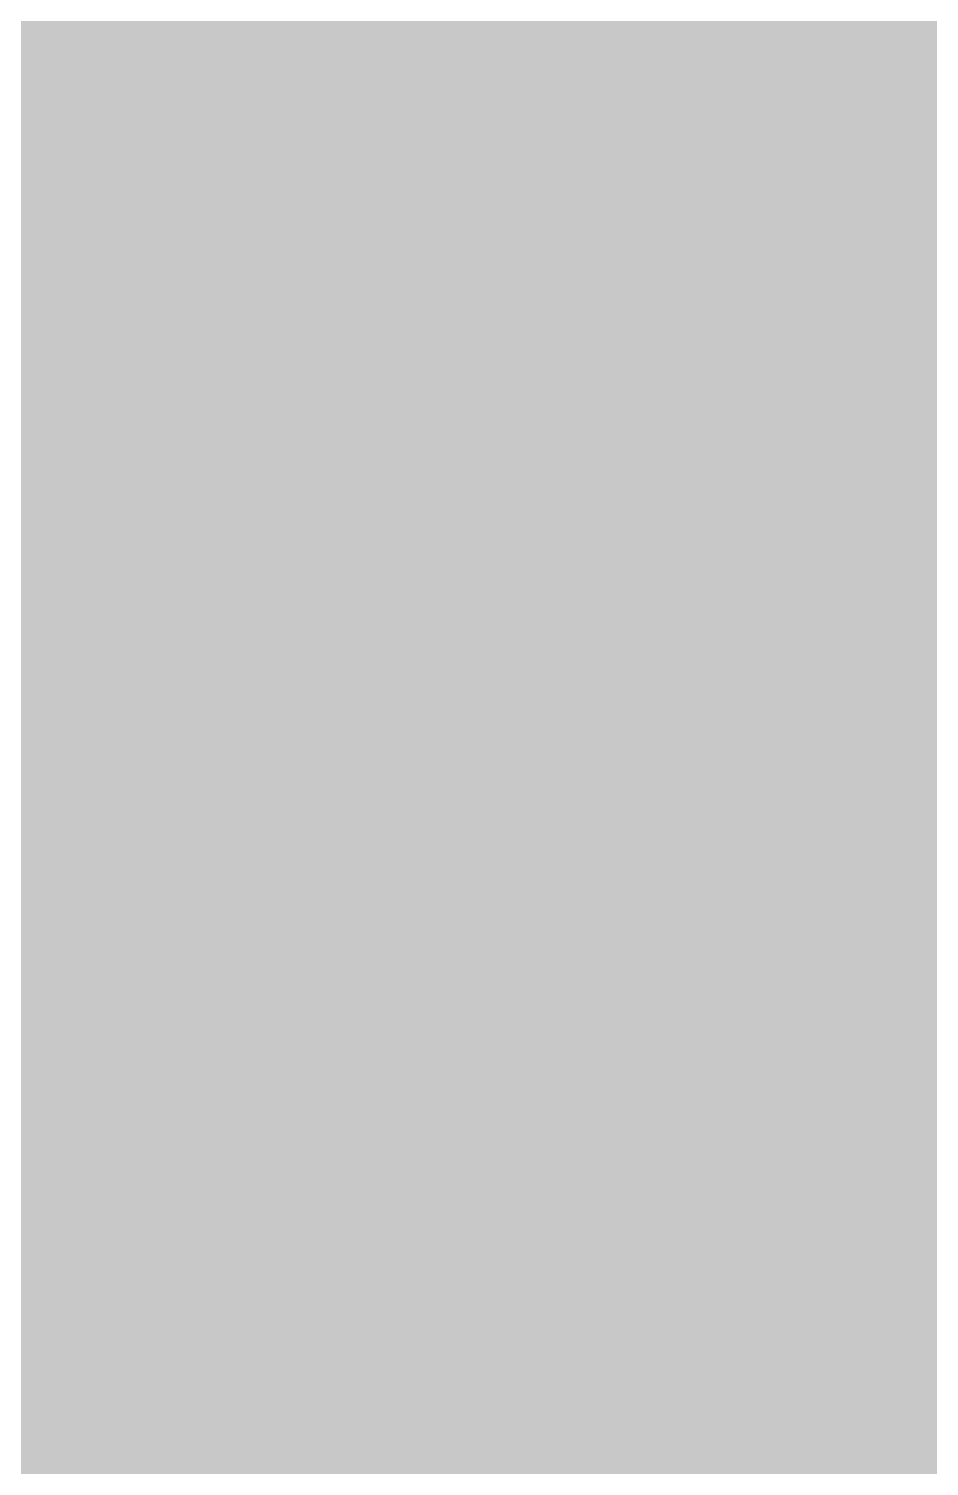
# Model space of a CAD drawing. Header units: millimetres. Extents: x 0 to 318, y 0 to 212.
# Drawn here: x 89.6 to 121.9, y 123.5 to 175 of the extents above; entities that cross this region are included whole.
import ezdxf

# ---------------------------------------------------------------- set-up
doc = ezdxf.new("R2010")
doc.units = ezdxf.units.MM

msp = doc.modelspace()

# ---------------------------------------------------------------- hatches: boundary and pattern name
for color, points in [(254, [(14.1633, 0.0536), (13.9878, 0.0533), (13.8125, 0.0559), (13.6373, 0.061), (13.462, 0.0686), (13.2893, 0.0787), (13.114, 0.0914), (12.9413, 0.1041), (12.7686, 0.1219), (12.5959, 0.1397), (12.4231, 0.16), (12.2504, 0.1829), (12.0777, 0.2057), (11.9075, 0.2337), (11.7373, 0.2616), (11.5672, 0.2921), (11.397, 0.3251), (11.2268, 0.3607), (11.0592, 0.3988), (10.8915, 0.4369), (10.7239, 0.4775), (10.5562, 0.5207), (10.3886, 0.5664), (10.2235, 0.6121), (10.0584, 0.6629), (9.8933, 0.7137), (9.7307, 0.7671), (9.5682, 0.8204), (9.4056, 0.8788), (9.2431, 0.9373), (9.083, 0.9982), (8.923, 1.0617), (8.763, 1.1252), (8.6055, 1.1938), (8.4455, 1.2624), (8.2906, 1.331), (8.1331, 1.4046), (7.9781, 1.4783), (7.8232, 1.5545), (7.6708, 1.6332), (7.5184, 1.7145), (7.366, 1.7958), (7.2161, 1.8796), (7.0663, 1.966), (6.919, 2.0523), (6.7716, 2.1438), (6.6243, 2.2352), (6.4795, 2.3266), (6.3348, 2.4232), (6.19, 2.5197), (6.0477, 2.6187), (5.908, 2.7178), (5.7683, 2.8194), (5.6286, 2.9235), (5.4915, 3.0302), (5.3543, 3.1369), (5.2197, 3.2461), (5.0851, 3.3579), (4.953, 3.4722), (4.8209, 3.5865), (4.6914, 3.7033), (4.5644, 3.8202), (4.4348, 3.9395), (4.3104, 4.0615), (4.1859, 4.1859), (4.0615, 4.3104), (3.9395, 4.4348), (3.8202, 4.5618), (3.7033, 4.6914), (3.5865, 4.8209), (3.4722, 4.953), (3.3579, 5.0851), (3.2487, 5.2197), (3.1369, 5.3543), (3.0302, 5.4915), (2.9235, 5.6286), (2.8194, 5.7683), (2.7178, 5.908), (2.6187, 6.0477), (2.5197, 6.19), (2.4232, 6.3348), (2.3266, 6.477), (2.2352, 6.6243), (2.1438, 6.7691), (2.0523, 6.9164), (1.966, 7.0663), (1.8796, 7.2161), (1.7958, 7.366), (1.7145, 7.5184), (1.6332, 7.6708), (1.5545, 7.8232), (1.4783, 7.9781), (1.4046, 8.1331), (1.331, 8.2906), (1.2598, 8.4455), (1.1913, 8.603), (1.1252, 8.763), (1.0592, 8.923), (0.9982, 9.083), (0.9373, 9.2431), (0.8763, 9.4056), (0.8204, 9.5682), (0.7645, 9.7307), (0.7112, 9.8933), (0.6604, 10.0584), (0.6121, 10.2235), (0.5639, 10.3911), (0.5207, 10.5562), (0.4775, 10.7239), (0.4343, 10.8915), (0.3962, 11.0592), (0.3607, 11.2268), (0.3251, 11.397), (0.2921, 11.5672), (0.2616, 11.7373), (0.2311, 11.9075), (0.2057, 12.0802), (0.1803, 12.2504), (0.1575, 12.4231), (0.1372, 12.5959), (0.1194, 12.7686), (0.1041, 12.9413), (0.0889, 13.1166), (0.0787, 13.2893), (0.0686, 13.4645), (0.061, 13.6373), (0.0559, 13.8125), (0.0508, 13.9878), (0.0508, 14.163), (0.0522, 197.6092), (0.0508, 197.7822), (0.0559, 197.9574), (0.061, 198.1327), (0.0686, 198.308), (0.0787, 198.4807), (0.0889, 198.6559), (0.1041, 198.8287), (0.1194, 199.0014), (0.1372, 199.1741), (0.1575, 199.3468), (0.1803, 199.5195), (0.2057, 199.6923), (0.2311, 199.8624), (0.2616, 200.0326), (0.2921, 200.2028), (0.3251, 200.373), (0.3607, 200.5432), (0.3962, 200.7108), (0.4343, 200.8784), (0.4775, 201.0461), (0.5207, 201.2137), (0.5639, 201.3814), (0.6121, 201.5465), (0.6604, 201.7116), (0.7112, 201.8767), (0.7645, 202.0392), (0.8204, 202.2018), (0.8763, 202.3643), (0.9373, 202.5269), (0.9982, 202.6869), (1.0592, 202.8469), (1.1252, 203.007), (1.1913, 203.1644), (1.2598, 203.3245), (1.331, 203.4794), (1.4046, 203.6369), (1.4783, 203.7918), (1.5545, 203.9468), (1.6332, 204.0992), (1.7145, 204.2516), (1.7958, 204.404), (1.8796, 204.5538), (1.966, 204.7037), (2.0523, 204.851), (2.1438, 204.9983), (2.2352, 205.1456), (2.3266, 205.2904), (2.4232, 205.4352), (2.5197, 205.58), (2.6187, 205.7222), (2.7178, 205.8619), (2.8194, 206.0016), (2.9235, 206.1413), (3.0302, 206.2785), (3.1369, 206.4156), (3.2487, 206.5503), (3.3579, 206.6849), (3.4722, 206.817), (3.5865, 206.949), (3.7033, 207.0786), (3.8202, 207.2056), (3.9395, 207.3351), (4.0615, 207.4596), (4.1859, 207.584), (4.3104, 207.7085), (4.4348, 207.8304), (4.5644, 207.9498), (4.6914, 208.0666), (4.8209, 208.1835), (4.953, 208.2978), (5.0851, 208.4121), (5.2197, 208.5213), (5.3543, 208.6331), (5.4915, 208.7397), (5.6286, 208.8464), (5.7683, 208.9506), (5.908, 209.0522), (6.0477, 209.1512), (6.19, 209.2503), (6.3348, 209.3468), (6.4795, 209.4433), (6.6243, 209.5348), (6.7716, 209.6262), (6.919, 209.7176), (7.0663, 209.804), (7.2161, 209.8904), (7.366, 209.9742), (7.5184, 210.0555), (7.6708, 210.1367), (7.8232, 210.2155), (7.9781, 210.2917), (8.1331, 210.3653), (8.2906, 210.439), (8.4455, 210.5101), (8.6055, 210.5787), (8.763, 210.6447), (8.923, 210.7108), (9.083, 210.7717), (9.2431, 210.8327), (9.4056, 210.8937), (9.5682, 210.9495), (9.7307, 211.0054), (9.8933, 211.0588), (10.0584, 211.1096), (10.2235, 211.1578), (10.3886, 211.2061), (10.5562, 211.2493), (10.7239, 211.2924), (10.8915, 211.3356), (11.0592, 211.3737), (11.2268, 211.4093), (11.397, 211.4448), (11.5672, 211.4779), (11.7373, 211.5083), (11.9075, 211.5388), (12.0777, 211.5642), (12.2504, 211.5896), (12.4231, 211.6125), (12.5959, 211.6328), (12.7686, 211.6506), (12.9413, 211.6658), (13.114, 211.6811), (13.2893, 211.6912), (13.462, 211.7014), (13.6373, 211.709), (13.8125, 211.7141), (13.9878, 211.7192), (14.163, 211.7192), (303.4411, 211.7203), (303.6164, 211.7192), (303.7891, 211.7141), (303.9643, 211.709), (304.1396, 211.7014), (304.3149, 211.6912), (304.4876, 211.6811), (304.6603, 211.6658), (304.8356, 211.6506), (305.0083, 211.6328), (305.181, 211.6125), (305.3512, 211.5896), (305.5239, 211.5642), (305.6941, 211.5388), (305.8668, 211.5083), (306.037, 211.4779), (306.2072, 211.4448), (306.3748, 211.4093), (306.545, 211.3737), (306.7126, 211.3356), (306.8803, 211.2924), (307.0479, 211.2493), (307.213, 211.2061), (307.3781, 211.1578), (307.5432, 211.1096), (307.7083, 211.0588), (307.8734, 211.0054), (308.036, 210.9495), (308.1985, 210.8937), (308.3611, 210.8327), (308.5211, 210.7717), (308.6811, 210.7108), (308.8411, 210.6447), (308.9986, 210.5787), (309.1561, 210.5101), (309.3136, 210.439), (309.4711, 210.3653), (309.626, 210.2917), (309.7784, 210.2155), (309.9333, 210.1367), (310.0857, 210.0555), (310.2381, 209.9742), (310.388, 209.8904), (310.5379, 209.804), (310.6852, 209.7176), (310.8325, 209.6262), (310.9798, 209.5348), (311.1246, 209.4433), (311.2694, 209.3468), (311.4116, 209.2503), (311.5539, 209.1512), (311.6961, 209.0522), (311.8358, 208.9506), (311.9755, 208.8464), (312.1127, 208.7397), (312.2473, 208.6331), (312.3844, 208.5213), (312.5165, 208.4121), (312.6511, 208.2978), (312.7807, 208.1835), (312.9128, 208.0666), (313.0398, 207.9498), (313.1668, 207.8304), (313.2938, 207.7085), (313.4182, 207.584), (313.5427, 207.4596), (313.6621, 207.3351), (313.784, 207.2056), (313.9008, 207.0786), (314.0177, 206.949), (314.132, 206.817), (314.2463, 206.6849), (314.3555, 206.5503), (314.4647, 206.4156), (314.5739, 206.2785), (314.6781, 206.1413), (314.7822, 206.0016), (314.8863, 205.8619), (314.9854, 205.7222), (315.0845, 205.58), (315.181, 205.4352), (315.275, 205.2904), (315.3689, 205.1456), (315.4604, 204.9983), (315.5493, 204.851), (315.6382, 204.7037), (315.7245, 204.5538), (315.8084, 204.404), (315.8896, 204.2516), (315.9684, 204.0992), (316.0471, 203.9468), (316.1233, 203.7918), (316.1995, 203.6369), (316.2706, 203.4794), (316.3418, 203.3245), (316.4103, 203.1644), (316.4764, 203.007), (316.5424, 202.8469), (316.6059, 202.6869), (316.6669, 202.5269), (316.7253, 202.3643), (316.7812, 202.2018), (316.8371, 202.0392), (316.8904, 201.8767), (316.9412, 201.7116), (316.9895, 201.5465), (317.0377, 201.3814), (317.0834, 201.2137), (317.1266, 201.0461), (317.1673, 200.8784), (317.2054, 200.7108), (317.2435, 200.5432), (317.2765, 200.373), (317.3095, 200.2028), (317.34, 200.0326), (317.3705, 199.8624), (317.3959, 199.6923), (317.4213, 199.5195), (317.4441, 199.3468), (317.4644, 199.1741), (317.4822, 199.0014), (317.4975, 198.8287), (317.5127, 198.6559), (317.5229, 198.4807), (317.533, 198.308), (317.5406, 198.1327), (317.5457, 197.9574), (317.5508, 197.7822), (317.5508, 197.6069), (317.5522, 14.1647), (317.5508, 13.9878), (317.5457, 13.8125), (317.5406, 13.6373), (317.533, 13.4645), (317.5229, 13.2893), (317.5127, 13.1166), (317.4975, 12.9413), (317.4822, 12.7686), (317.4644, 12.5959), (317.4441, 12.4231), (317.4213, 12.2504), (317.3959, 12.0802), (317.3705, 11.9075), (317.34, 11.7373), (317.3095, 11.5672), (317.2765, 11.397), (317.2435, 11.2268), (317.2054, 11.0592), (317.1673, 10.8915), (317.1266, 10.7239), (317.0834, 10.5562), (317.0377, 10.3911), (316.9895, 10.2235), (316.9412, 10.0584), (316.8904, 9.8933), (316.8371, 9.7307), (316.7812, 9.5682), (316.7253, 9.4056), (316.6669, 9.2431), (316.6059, 9.083), (316.5424, 8.923), (316.4764, 8.763), (316.4103, 8.603), (316.3418, 8.4455), (316.2706, 8.2906), (316.1995, 8.1331), (316.1233, 7.9781), (316.0471, 7.8232), (315.9684, 7.6708), (315.8896, 7.5184), (315.8084, 7.366), (315.7245, 7.2161), (315.6382, 7.0663), (315.5493, 6.9164), (315.4604, 6.7691), (315.3689, 6.6243), (315.275, 6.477), (315.181, 6.3348), (315.0845, 6.19), (314.9854, 6.0477), (314.8863, 5.908), (314.7822, 5.7683), (314.6781, 5.6286), (314.5739, 5.4915), (314.4647, 5.3543), (314.3555, 5.2197), (314.2463, 5.0851), (314.132, 4.953), (314.0177, 4.8209), (313.9008, 4.6914), (313.784, 4.5618), (313.6621, 4.4348), (313.5427, 4.3104), (313.4182, 4.1859), (313.2938, 4.0615), (313.1668, 3.9395), (313.0398, 3.8202), (312.9128, 3.7033), (312.7807, 3.5865), (312.6511, 3.4722), (312.5165, 3.3579), (312.3844, 3.2461), (312.2473, 3.1369), (312.1127, 3.0302), (311.9755, 2.9235), (311.8358, 2.8194), (311.6961, 2.7178), (311.5539, 2.6187), (311.4116, 2.5197), (311.2694, 2.4232), (311.1246, 2.3266), (310.9798, 2.2352), (310.8325, 2.1438), (310.6852, 2.0523), (310.5379, 1.966), (310.388, 1.8796), (310.2381, 1.7958), (310.0857, 1.7145), (309.9333, 1.6332), (309.7784, 1.5545), (309.626, 1.4783), (309.4711, 1.4046), (309.3136, 1.331), (309.1561, 1.2624), (308.9986, 1.1938), (308.8411, 1.1252), (308.6811, 1.0617), (308.5211, 0.9982), (308.3611, 0.9373), (308.1985, 0.8788), (308.036, 0.8204), (307.8734, 0.7671), (307.7083, 0.7137), (307.5432, 0.6629), (307.3781, 0.6121), (307.213, 0.5664), (307.0479, 0.5207), (306.8803, 0.4775), (306.7126, 0.4369), (306.545, 0.3988), (306.3748, 0.3607), (306.2072, 0.3251), (306.037, 0.2921), (305.8668, 0.2616), (305.6941, 0.2337), (305.5239, 0.2057), (305.3512, 0.1829), (305.181, 0.16), (305.0083, 0.1397), (304.8356, 0.1219), (304.6603, 0.1041), (304.4876, 0.0914), (304.3149, 0.0787), (304.1396, 0.0686), (303.9643, 0.061), (303.7891, 0.0559), (303.6164, 0.0533), (303.4411, 0.0533)]), (144, [(14.1633, 5.3453), (13.9344, 5.3467), (13.7084, 5.3543), (13.4849, 5.3696), (13.2613, 5.3899), (13.0378, 5.4153), (12.8194, 5.4458), (12.6009, 5.4813), (12.385, 5.522), (12.1717, 5.5702), (11.9583, 5.621), (11.7475, 5.6794), (11.5392, 5.7404), (11.3335, 5.8064), (11.1303, 5.8801), (10.9296, 5.9563), (10.729, 6.0376), (10.5334, 6.1239), (10.3378, 6.2128), (10.1473, 6.3094), (9.9593, 6.4084), (9.7714, 6.5126), (9.5885, 6.6218), (9.4082, 6.7335), (9.2304, 6.8504), (9.0576, 6.9698), (8.8849, 7.0968), (8.7173, 7.2238), (8.5522, 7.3584), (8.3896, 7.4955), (8.2321, 7.6352), (8.0772, 7.78), (7.9273, 7.9273), (7.7775, 8.0772), (7.6352, 8.2321), (7.493, 8.3922), (7.3558, 8.5522), (7.2238, 8.7173), (7.0942, 8.8875), (6.9698, 9.0576), (6.8504, 9.2329), (6.7335, 9.4107), (6.6192, 9.591), (6.5126, 9.7739), (6.4084, 9.9593), (6.3068, 10.1473), (6.2128, 10.3403), (6.1214, 10.5334), (6.035, 10.7315), (5.9538, 10.9296), (5.8776, 11.1303), (5.8064, 11.3335), (5.7404, 11.5418), (5.6769, 11.75), (5.621, 11.9583), (5.5677, 12.1717), (5.522, 12.385), (5.4813, 12.6009), (5.4432, 12.8194), (5.4127, 13.0404), (5.3873, 13.2613), (5.3696, 13.4849), (5.3543, 13.7084), (5.3467, 13.937), (5.3416, 14.163), (5.3439, 197.6092), (5.3467, 197.8355), (5.3543, 198.0616), (5.3696, 198.2851), (5.3873, 198.5086), (5.4127, 198.7321), (5.4432, 198.9506), (5.4813, 199.169), (5.522, 199.3849), (5.5677, 199.5983), (5.621, 199.8116), (5.6769, 200.0225), (5.7404, 200.2307), (5.8064, 200.4365), (5.8776, 200.6397), (5.9538, 200.8403), (6.035, 201.041), (6.1214, 201.2366), (6.2128, 201.4322), (6.3068, 201.6227), (6.4084, 201.8106), (6.5126, 201.9986), (6.6192, 202.1815), (6.7335, 202.3618), (6.8504, 202.5396), (6.9698, 202.7123), (7.0942, 202.885), (7.2238, 203.0527), (7.3558, 203.2178), (7.493, 203.3803), (7.6352, 203.5378), (7.7775, 203.6928), (7.9273, 203.8426), (8.0772, 203.9925), (8.2321, 204.1347), (8.3896, 204.277), (8.5522, 204.4141), (8.7173, 204.5462), (8.8849, 204.6757), (9.0576, 204.8002), (9.2304, 204.9196), (9.4082, 205.0364), (9.5885, 205.1507), (9.7714, 205.2574), (9.9593, 205.3615), (10.1473, 205.4631), (10.3378, 205.5571), (10.5334, 205.6486), (10.729, 205.7349), (10.9296, 205.8162), (11.1303, 205.8924), (11.3335, 205.9635), (11.5392, 206.0296), (11.7475, 206.0931), (11.9583, 206.1489), (12.1717, 206.2023), (12.385, 206.248), (12.6009, 206.2886), (12.8194, 206.3267), (13.0378, 206.3572), (13.2613, 206.3826), (13.4849, 206.4004), (13.7084, 206.4156), (13.9344, 206.4233), (14.163, 206.4283), (303.4411, 206.4286), (303.6672, 206.4233), (303.8932, 206.4156), (304.1193, 206.4004), (304.3428, 206.3826), (304.5638, 206.3572), (304.7822, 206.3267), (305.0007, 206.2886), (305.2166, 206.248), (305.4325, 206.2023), (305.6433, 206.1489), (305.8541, 206.0931), (306.0624, 206.0296), (306.2681, 205.9635), (306.4713, 205.8924), (306.6745, 205.8162), (306.8726, 205.7349), (307.0708, 205.6486), (307.2638, 205.5571), (307.4543, 205.4631), (307.6448, 205.3615), (307.8302, 205.2574), (308.0131, 205.1507), (308.1934, 205.0364), (308.3712, 204.9196), (308.5465, 204.8002), (308.7167, 204.6757), (308.8843, 204.5462), (309.0494, 204.4141), (309.212, 204.277), (309.3695, 204.1347), (309.5244, 203.9925), (309.6768, 203.8426), (309.8241, 203.6928), (309.9689, 203.5378), (310.1086, 203.3803), (310.2458, 203.2178), (310.3778, 203.0527), (310.5074, 202.885), (310.6318, 202.7123), (310.7538, 202.5396), (310.8706, 202.3618), (310.9824, 202.1815), (311.0916, 201.9986), (311.1957, 201.8106), (311.2948, 201.6227), (311.3888, 201.4322), (311.4802, 201.2366), (311.5666, 201.041), (311.6478, 200.8403), (311.724, 200.6397), (311.7952, 200.4365), (311.8637, 200.2307), (311.9247, 200.0225), (311.9806, 199.8116), (312.0339, 199.5983), (312.0796, 199.3849), (312.1203, 199.169), (312.1584, 198.9506), (312.1889, 198.7321), (312.2143, 198.5086), (312.2346, 198.2851), (312.2473, 198.0616), (312.2574, 197.8355), (312.26, 197.6069), (312.2605, 14.1647), (312.2574, 13.937), (312.2473, 13.7084), (312.2346, 13.4849), (312.2143, 13.2613), (312.1889, 13.0404), (312.1584, 12.8194), (312.1203, 12.6009), (312.0796, 12.385), (312.0339, 12.1717), (311.9806, 11.9583), (311.9247, 11.75), (311.8637, 11.5418), (311.7952, 11.3335), (311.724, 11.1303), (311.6478, 10.9296), (311.5666, 10.7315), (311.4802, 10.5334), (311.3888, 10.3403), (311.2948, 10.1473), (311.1957, 9.9593), (311.0916, 9.7739), (310.9824, 9.591), (310.8706, 9.4107), (310.7538, 9.2329), (310.6318, 9.0576), (310.5074, 8.8875), (310.3778, 8.7173), (310.2458, 8.5522), (310.1086, 8.3922), (309.9689, 8.2321), (309.8241, 8.0772), (309.6768, 7.9273), (309.5244, 7.78), (309.3695, 7.6352), (309.212, 7.4955), (309.0494, 7.3584), (308.8843, 7.2238), (308.7167, 7.0968), (308.5465, 6.9698), (308.3712, 6.8504), (308.1934, 6.7335), (308.0131, 6.6218), (307.8302, 6.5126), (307.6448, 6.4084), (307.4543, 6.3094), (307.2638, 6.2128), (307.0708, 6.1239), (306.8726, 6.0376), (306.6745, 5.9563), (306.4713, 5.8801), (306.2681, 5.8064), (306.0624, 5.7404), (305.8541, 5.6794), (305.6433, 5.621), (305.4325, 5.5702), (305.2166, 5.522), (305.0007, 5.4813), (304.7822, 5.4458), (304.5638, 5.4153), (304.3428, 5.3899), (304.1193, 5.3696), (303.8932, 5.3543), (303.6672, 5.3467), (303.4411, 5.3442)])]:
    msp.add_hatch(color=color).paths.add_polyline_path(points)
h = msp.add_hatch(color=254)
edge = h.paths.add_edge_path()
edge.add_line((106.5749, 168.7791), (106.7892, 168.7779))
edge.add_line((106.7892, 168.7779), (107.0026, 168.7754))
edge.add_line((107.0026, 168.7754), (107.2109, 168.7703))
edge.add_line((107.2109, 168.7703), (107.4166, 168.7652))
edge.add_line((107.4166, 168.7652), (107.6173, 168.7601))
edge.add_line((107.6173, 168.7601), (107.8179, 168.75))
edge.add_line((107.8179, 168.75), (108.0135, 168.7398))
edge.add_line((108.0135, 168.7398), (108.204, 168.7271))
edge.add_line((108.204, 168.7271), (108.3945, 168.7144))
edge.add_line((108.3945, 168.7144), (108.5799, 168.6992))
edge.add_line((108.5799, 168.6992), (108.7603, 168.6789))
edge.add_line((108.7603, 168.6789), (108.9406, 168.6611))
edge.add_line((108.9406, 168.6611), (109.1159, 168.6382))
edge.add_line((109.1159, 168.6382), (109.286, 168.6128))
edge.add_line((109.286, 168.6128), (109.4562, 168.5874))
edge.add_line((109.4562, 168.5874), (109.6213, 168.5569))
edge.add_line((109.6213, 168.5569), (109.7813, 168.5265))
edge.add_line((109.7813, 168.5265), (109.9414, 168.4934))
edge.add_line((109.9414, 168.4934), (110.0963, 168.4553))
edge.add_line((110.0963, 168.4553), (110.2462, 168.4172))
edge.add_line((110.2462, 168.4172), (110.396, 168.3766))
edge.add_line((110.396, 168.3766), (110.5408, 168.3309))
edge.add_line((110.5408, 168.3309), (110.683, 168.2852))
edge.add_line((110.683, 168.2852), (110.8202, 168.2344))
edge.add_line((110.8202, 168.2344), (110.9548, 168.1836))
edge.add_line((110.9548, 168.1836), (111.0869, 168.1277))
edge.add_line((111.0869, 168.1277), (111.2139, 168.0693))
edge.add_line((111.2139, 168.0693), (111.3384, 168.0083))
edge.add_line((111.3384, 168.0083), (111.4603, 167.9423))
edge.add_line((111.4603, 167.9423), (111.5771, 167.8762))
edge.add_line((111.5771, 167.8762), (111.6914, 167.8051))
edge.add_line((111.6914, 167.8051), (111.8032, 167.7314))
edge.add_line((111.8032, 167.7314), (111.9124, 167.6527))
edge.add_line((111.9124, 167.6527), (112.0165, 167.5714))
edge.add_line((112.0165, 167.5714), (112.1156, 167.4876))
edge.add_line((112.1156, 167.4876), (112.2147, 167.3987))
edge.add_line((112.2147, 167.3987), (112.3086, 167.3073))
edge.add_line((112.3086, 167.3073), (112.3975, 167.2133))
edge.add_line((112.3975, 167.2133), (112.4864, 167.1142))
edge.add_line((112.4864, 167.1142), (112.5703, 167.0101))
edge.add_line((112.5703, 167.0101), (112.649, 166.9034))
edge.add_line((112.649, 166.9034), (112.7277, 166.7942))
edge.add_line((112.7277, 166.7942), (112.8014, 166.6799))
edge.add_line((112.8014, 166.6799), (112.87, 166.5605))
edge.add_line((112.87, 166.5605), (112.9386, 166.4386))
edge.add_line((112.9386, 166.4386), (113.0021, 166.3116))
edge.add_line((113.0021, 166.3116), (113.0605, 166.1795))
edge.add_line((113.0605, 166.1795), (113.1189, 166.0449))
edge.add_line((113.1189, 166.0449), (113.1722, 165.9052))
edge.add_line((113.1722, 165.9052), (113.2205, 165.7629))
edge.add_line((113.2205, 165.7629), (113.2662, 165.6131))
edge.add_line((113.2662, 165.6131), (113.3094, 165.4607))
edge.add_line((113.3094, 165.4607), (113.35, 165.3032))
edge.add_line((113.35, 165.3032), (113.3856, 165.1406))
edge.add_line((113.3856, 165.1406), (113.4186, 164.9755))
edge.add_line((113.4186, 164.9755), (113.4466, 164.8028))
edge.add_line((113.4466, 164.8028), (113.472, 164.6276))
edge.add_line((113.472, 164.6276), (113.4948, 164.4472))
edge.add_line((113.4948, 164.4472), (113.5151, 164.2593))
edge.add_line((113.5151, 164.2593), (113.5304, 164.0688))
edge.add_line((113.5304, 164.0688), (113.5405, 163.8732))
edge.add_line((113.5405, 163.8732), (113.5507, 163.6725))
edge.add_line((113.5507, 163.6725), (113.5558, 163.4642))
edge.add_line((113.5558, 163.4642), (113.5583, 163.2534))
edge.add_line((113.5583, 163.2534), (113.5585, 160.715))
edge.add_line((113.5585, 160.715), (108.7328, 160.715))
edge.add_line((108.7328, 160.715), (108.2827, 160.7109))
edge.add_line((108.2827, 160.7109), (107.8408, 160.7033))
edge.add_line((107.8408, 160.7033), (107.4064, 160.6906))
edge.add_line((107.4064, 160.6906), (106.9797, 160.6728))
edge.add_line((106.9797, 160.6728), (106.5606, 160.6499))
edge.add_line((106.5606, 160.6499), (106.1491, 160.622))
edge.add_line((106.1491, 160.622), (105.7453, 160.589))
edge.add_line((105.7453, 160.589), (105.3465, 160.5509))
edge.add_line((105.3465, 160.5509), (104.9553, 160.5077))
edge.add_line((104.9553, 160.5077), (104.5743, 160.4569))
edge.add_line((104.5743, 160.4569), (104.1984, 160.4035))
edge.add_line((104.1984, 160.4035), (103.8301, 160.3451))
edge.add_line((103.8301, 160.3451), (103.4669, 160.2816))
edge.add_line((103.4669, 160.2816), (103.1138, 160.213))
edge.add_line((103.1138, 160.213), (102.7659, 160.1394))
edge.add_line((102.7659, 160.1394), (102.428, 160.0581))
edge.add_line((102.428, 160.0581), (102.0953, 159.9743))
edge.add_line((102.0953, 159.9743), (101.7702, 159.8854))
edge.add_line((101.7702, 159.8854), (101.4527, 159.7914))
edge.add_line((101.4527, 159.7914), (101.1403, 159.6898))
edge.add_line((101.1403, 159.6898), (100.838, 159.5857))
edge.add_line((100.838, 159.5857), (100.5408, 159.4764))
edge.add_line((100.5408, 159.4764), (100.2513, 159.3596))
edge.add_line((100.2513, 159.3596), (99.9693, 159.2402))
edge.add_line((99.9693, 159.2402), (99.695, 159.1158))
edge.add_line((99.695, 159.1158), (99.4258, 158.9837))
edge.add_line((99.4258, 158.9837), (99.1667, 158.8491))
edge.add_line((99.1667, 158.8491), (98.9127, 158.7094))
edge.add_line((98.9127, 158.7094), (98.6663, 158.562))
edge.add_line((98.6663, 158.562), (98.425, 158.4122))
edge.add_line((98.425, 158.4122), (98.1939, 158.2547))
edge.add_line((98.1939, 158.2547), (97.9678, 158.0947))
edge.add_line((97.9678, 158.0947), (97.7494, 157.927))
edge.add_line((97.7494, 157.927), (97.5385, 157.7569))
edge.add_line((97.5385, 157.7569), (97.3353, 157.5791))
edge.add_line((97.3353, 157.5791), (97.1372, 157.3987))
edge.add_line((97.1372, 157.3987), (96.9467, 157.2108))
edge.add_line((96.9467, 157.2108), (96.7638, 157.0203))
edge.add_line((96.7638, 157.0203), (96.5886, 156.8221))
edge.add_line((96.5886, 156.8221), (96.4209, 156.6215))
edge.add_line((96.4209, 156.6215), (96.2584, 156.4132))
edge.add_line((96.2584, 156.4132), (96.1034, 156.2024))
edge.add_line((96.1034, 156.2024), (95.9536, 155.9839))
edge.add_line((95.9536, 155.9839), (95.8139, 155.7604))
edge.add_line((95.8139, 155.7604), (95.6793, 155.5344))
edge.add_line((95.6793, 155.5344), (95.5523, 155.3007))
edge.add_line((95.5523, 155.3007), (95.4329, 155.0645))
edge.add_line((95.4329, 155.0645), (95.3186, 154.8206))
edge.add_line((95.3186, 154.8206), (95.2119, 154.5717))
edge.add_line((95.2119, 154.5717), (95.1128, 154.3177))
edge.add_line((95.1128, 154.3177), (95.0214, 154.0612))
edge.add_line((95.0214, 154.0612), (94.935, 153.797))
edge.add_line((94.935, 153.797), (94.8563, 153.5278))
edge.add_line((94.8563, 153.5278), (94.7852, 153.256))
edge.add_line((94.7852, 153.256), (94.7191, 152.9766))
edge.add_line((94.7191, 152.9766), (94.6633, 152.6921))
edge.add_line((94.6633, 152.6921), (94.6099, 152.4025))
edge.add_line((94.6099, 152.4025), (94.5667, 152.1079))
edge.add_line((94.5667, 152.1079), (94.5286, 151.8082))
edge.add_line((94.5286, 151.8082), (94.4982, 151.5059))
edge.add_line((94.4982, 151.5059), (94.4753, 151.196))
edge.add_line((94.4753, 151.196), (94.4575, 150.8811))
edge.add_line((94.4575, 150.8811), (94.4474, 150.561))
edge.add_line((94.4474, 150.561), (94.4448, 150.2359))
edge.add_line((94.4448, 150.2359), (94.4474, 149.8879))
edge.add_line((94.4474, 149.8879), (94.4575, 149.5476))
edge.add_line((94.4575, 149.5476), (94.4728, 149.2123))
edge.add_line((94.4728, 149.2123), (94.4956, 148.8846))
edge.add_line((94.4956, 148.8846), (94.5261, 148.5621))
edge.add_line((94.5261, 148.5621), (94.5617, 148.2471))
edge.add_line((94.5617, 148.2471), (94.6023, 147.9398))
edge.add_line((94.6023, 147.9398), (94.6506, 147.6375))
edge.add_line((94.6506, 147.6375), (94.7039, 147.3403))
edge.add_line((94.7039, 147.3403), (94.7649, 147.0533))
edge.add_line((94.7649, 147.0533), (94.8309, 146.7688))
edge.add_line((94.8309, 146.7688), (94.902, 146.492))
edge.add_line((94.902, 146.492), (94.9808, 146.2227))
edge.add_line((94.9808, 146.2227), (95.0646, 145.9586))
edge.add_line((95.0646, 145.9586), (95.1535, 145.6995))
edge.add_line((95.1535, 145.6995), (95.25, 145.448))
edge.add_line((95.25, 145.448), (95.3491, 145.2016))
edge.add_line((95.3491, 145.2016), (95.4557, 144.9629))
edge.add_line((95.4557, 144.9629), (95.5675, 144.7292))
edge.add_line((95.5675, 144.7292), (95.6843, 144.5006))
edge.add_line((95.6843, 144.5006), (95.8088, 144.2796))
edge.add_line((95.8088, 144.2796), (95.9358, 144.0637))
edge.add_line((95.9358, 144.0637), (96.0704, 143.8529))
edge.add_line((96.0704, 143.8529), (96.2101, 143.6472))
edge.add_line((96.2101, 143.6472), (96.3524, 143.449))
edge.add_line((96.3524, 143.449), (96.5022, 143.256))
edge.add_line((96.5022, 143.256), (96.6572, 143.0706))
edge.add_line((96.6572, 143.0706), (96.8146, 142.8877))
edge.add_line((96.8146, 142.8877), (96.9797, 142.7124))
edge.add_line((96.9797, 142.7124), (97.1474, 142.5423))
edge.add_line((97.1474, 142.5423), (97.3226, 142.3772))
edge.add_line((97.3226, 142.3772), (97.5004, 142.2197))
edge.add_line((97.5004, 142.2197), (97.6833, 142.0647))
edge.add_line((97.6833, 142.0647), (97.8713, 141.9174))
edge.add_line((97.8713, 141.9174), (98.0643, 141.7752))
edge.add_line((98.0643, 141.7752), (98.2599, 141.638))
edge.add_line((98.2599, 141.638), (98.4606, 141.5059))
edge.add_line((98.4606, 141.5059), (98.6688, 141.3789))
edge.add_line((98.6688, 141.3789), (98.8771, 141.257))
edge.add_line((98.8771, 141.257), (99.093, 141.1427))
edge.add_line((99.093, 141.1427), (99.3115, 141.031))
edge.add_line((99.3115, 141.031), (99.5324, 140.9243))
edge.add_line((99.5324, 140.9243), (99.761, 140.8252))
edge.add_line((99.761, 140.8252), (99.9922, 140.7287))
edge.add_line((99.9922, 140.7287), (100.2259, 140.6373))
edge.add_line((100.2259, 140.6373), (100.4646, 140.5534))
edge.add_line((100.4646, 140.5534), (100.7085, 140.4722))
edge.add_line((100.7085, 140.4722), (100.9548, 140.396))
edge.add_line((100.9548, 140.396), (101.2038, 140.3248))
edge.add_line((101.2038, 140.3248), (101.4578, 140.2588))
edge.add_line((101.4578, 140.2588), (101.7168, 140.1978))
edge.add_line((101.7168, 140.1978), (101.9759, 140.142))
edge.add_line((101.9759, 140.142), (102.2426, 140.0886))
edge.add_line((102.2426, 140.0886), (102.5093, 140.0429))
edge.add_line((102.5093, 140.0429), (102.7811, 139.9997))
edge.add_line((102.7811, 139.9997), (103.0554, 139.9616))
edge.add_line((103.0554, 139.9616), (103.3348, 139.9286))
edge.add_line((103.3348, 139.9286), (103.6142, 139.9007))
edge.add_line((103.6142, 139.9007), (103.8987, 139.8778))
edge.add_line((103.8987, 139.8778), (104.1857, 139.8575))
edge.add_line((104.1857, 139.8575), (104.4778, 139.8422))
edge.add_line((104.4778, 139.8422), (104.7699, 139.8321))
edge.add_line((104.7699, 139.8321), (105.0671, 139.8245))
edge.add_line((105.0671, 139.8245), (105.3668, 139.8219))
edge.add_line((105.3668, 139.8219), (105.5878, 139.8245))
edge.add_line((105.5878, 139.8245), (105.8062, 139.8295))
edge.add_line((105.8062, 139.8295), (106.0221, 139.8372))
edge.add_line((106.0221, 139.8372), (106.2355, 139.8473))
edge.add_line((106.2355, 139.8473), (106.4438, 139.86))
edge.add_line((106.4438, 139.86), (106.6495, 139.8778))
edge.add_line((106.6495, 139.8778), (106.8527, 139.8981))
edge.add_line((106.8527, 139.8981), (107.0534, 139.921))
edge.add_line((107.0534, 139.921), (107.2515, 139.9464))
edge.add_line((107.2515, 139.9464), (107.4445, 139.9743))
edge.add_line((107.4445, 139.9743), (107.6376, 140.0048))
edge.add_line((107.6376, 140.0048), (107.8255, 140.0378))
edge.add_line((107.8255, 140.0378), (108.011, 140.0759))
edge.add_line((108.011, 140.0759), (108.1938, 140.114))
edge.add_line((108.1938, 140.114), (108.3742, 140.1572))
edge.add_line((108.3742, 140.1572), (108.552, 140.2004))
edge.add_line((108.552, 140.2004), (108.7272, 140.2486))
edge.add_line((108.7272, 140.2486), (108.8974, 140.2969))
edge.add_line((108.8974, 140.2969), (109.0676, 140.3477))
edge.add_line((109.0676, 140.3477), (109.2327, 140.4036))
edge.add_line((109.2327, 140.4036), (109.3978, 140.4595))
edge.add_line((109.3978, 140.4595), (109.5578, 140.5179))
edge.add_line((109.5578, 140.5179), (109.7178, 140.5788))
edge.add_line((109.7178, 140.5788), (109.8728, 140.6423))
edge.add_line((109.8728, 140.6423), (110.0277, 140.7084))
edge.add_line((110.0277, 140.7084), (110.1776, 140.777))
edge.add_line((110.1776, 140.777), (110.3274, 140.8455))
edge.add_line((110.3274, 140.8455), (110.4748, 140.9192))
edge.add_line((110.4748, 140.9192), (110.617, 140.9929))
edge.add_line((110.617, 140.9929), (110.7592, 141.0691))
edge.add_line((110.7592, 141.0691), (110.8989, 141.1478))
edge.add_line((110.8989, 141.1478), (111.0336, 141.2265))
edge.add_line((111.0336, 141.2265), (111.1682, 141.3104))
edge.add_line((111.1682, 141.3104), (111.3003, 141.3942))
edge.add_line((111.3003, 141.3942), (111.4298, 141.4805))
edge.add_line((111.4298, 141.4805), (111.5568, 141.5669))
edge.add_line((111.5568, 141.5669), (111.6838, 141.6558))
edge.add_line((111.6838, 141.6558), (111.8057, 141.7472))
edge.add_line((111.8057, 141.7472), (111.9276, 141.8387))
edge.add_line((111.9276, 141.8387), (112.047, 141.9352))
edge.add_line((112.047, 141.9352), (112.1613, 142.0292))
edge.add_line((112.1613, 142.0292), (112.2782, 142.1282))
edge.add_line((112.2782, 142.1282), (112.3899, 142.2273))
edge.add_line((112.3899, 142.2273), (112.4991, 142.3264))
edge.add_line((112.4991, 142.3264), (112.6084, 142.428))
edge.add_line((112.6084, 142.428), (112.715, 142.5321))
edge.add_line((112.715, 142.5321), (112.8192, 142.6362))
edge.add_line((112.8192, 142.6362), (112.9208, 142.7429))
edge.add_line((112.9208, 142.7429), (113.0224, 142.8496))
edge.add_line((113.0224, 142.8496), (113.1214, 142.9588))
edge.add_line((113.1214, 142.9588), (113.218, 143.068))
edge.add_line((113.218, 143.068), (113.3119, 143.1798))
edge.add_line((113.3119, 143.1798), (113.4059, 143.2916))
edge.add_line((113.4059, 143.2916), (113.4974, 143.4033))
edge.add_line((113.4974, 143.4033), (113.5888, 143.5176))
edge.add_line((113.5888, 143.5176), (113.6752, 143.6319))
edge.add_line((113.6752, 143.6319), (113.7615, 143.7488))
edge.add_line((113.7615, 143.7488), (113.8479, 143.8656))
edge.add_line((113.8479, 143.8656), (113.9292, 143.985))
edge.add_line((113.9292, 143.985), (114.0104, 144.1018))
edge.add_line((114.0104, 144.1018), (114.0917, 144.2212))
edge.add_line((114.0917, 144.2212), (114.1679, 144.3431))
edge.add_line((114.1679, 144.3431), (114.2467, 144.4625))
edge.add_line((114.2467, 144.4625), (114.3203, 144.5844))
edge.add_line((114.3203, 144.5844), (115.146, 140.4592))
edge.add_line((115.146, 140.4592), (120.0369, 140.4592))
edge.add_line((120.0369, 140.4592), (120.0369, 163.6363))
edge.add_line((120.0369, 163.6363), (120.0328, 163.9519))
edge.add_line((120.0328, 163.9519), (120.0252, 164.2618))
edge.add_line((120.0252, 164.2618), (120.0125, 164.5691))
edge.add_line((120.0125, 164.5691), (119.9947, 164.8714))
edge.add_line((119.9947, 164.8714), (119.9718, 165.1711))
edge.add_line((119.9718, 165.1711), (119.9439, 165.4632))
edge.add_line((119.9439, 165.4632), (119.9083, 165.7528))
edge.add_line((119.9083, 165.7528), (119.8702, 166.0347))
edge.add_line((119.8702, 166.0347), (119.8245, 166.3141))
edge.add_line((119.8245, 166.3141), (119.7737, 166.5884))
edge.add_line((119.7737, 166.5884), (119.7178, 166.8602))
edge.add_line((119.7178, 166.8602), (119.6569, 167.1244))
edge.add_line((119.6569, 167.1244), (119.5908, 167.386))
edge.add_line((119.5908, 167.386), (119.5172, 167.64))
edge.add_line((119.5172, 167.64), (119.4384, 167.8915))
edge.add_line((119.4384, 167.8915), (119.3546, 168.1378))
edge.add_line((119.3546, 168.1378), (119.2632, 168.3791))
edge.add_line((119.2632, 168.3791), (119.1666, 168.6154))
edge.add_line((119.1666, 168.6154), (119.065, 168.849))
edge.add_line((119.065, 168.849), (118.9558, 169.0751))
edge.add_line((118.9558, 169.0751), (118.8415, 169.2986))
edge.add_line((118.8415, 169.2986), (118.7196, 169.5145))
edge.add_line((118.7196, 169.5145), (118.5926, 169.7279))
edge.add_line((118.5926, 169.7279), (118.458, 169.9362))
edge.add_line((118.458, 169.9362), (118.3183, 170.1394))
edge.add_line((118.3183, 170.1394), (118.171, 170.3375))
edge.add_line((118.171, 170.3375), (118.0186, 170.5305))
edge.add_line((118.0186, 170.5305), (117.8585, 170.7185))
edge.add_line((117.8585, 170.7185), (117.6934, 170.9014))
edge.add_line((117.6934, 170.9014), (117.5207, 171.0792))
edge.add_line((117.5207, 171.0792), (117.3404, 171.2519))
edge.add_line((117.3404, 171.2519), (117.155, 171.4221))
edge.add_line((117.155, 171.4221), (116.9594, 171.5846))
edge.add_line((116.9594, 171.5846), (116.7613, 171.7421))
edge.add_line((116.7613, 171.7421), (116.553, 171.897))
edge.add_line((116.553, 171.897), (116.3396, 172.0444))
edge.add_line((116.3396, 172.0444), (116.1186, 172.1891))
edge.add_line((116.1186, 172.1891), (115.89, 172.3263))
edge.add_line((115.89, 172.3263), (115.6538, 172.4609))
edge.add_line((115.6538, 172.4609), (115.4125, 172.5879))
edge.add_line((115.4125, 172.5879), (115.1611, 172.7124))
edge.add_line((115.1611, 172.7124), (114.9045, 172.8292))
edge.add_line((114.9045, 172.8292), (114.6404, 172.9435))
edge.add_line((114.6404, 172.9435), (114.3686, 173.0502))
edge.add_line((114.3686, 173.0502), (114.0892, 173.1543))
edge.add_line((114.0892, 173.1543), (113.7996, 173.2509))
edge.add_line((113.7996, 173.2509), (113.505, 173.3423))
edge.add_line((113.505, 173.3423), (113.2027, 173.4312))
edge.add_line((113.2027, 173.4312), (112.8928, 173.5125))
edge.add_line((112.8928, 173.5125), (112.5753, 173.5887))
edge.add_line((112.5753, 173.5887), (112.2502, 173.6623))
edge.add_line((112.2502, 173.6623), (111.9149, 173.7284))
edge.add_line((111.9149, 173.7284), (111.572, 173.7893))
edge.add_line((111.572, 173.7893), (111.2241, 173.8452))
edge.add_line((111.2241, 173.8452), (110.8659, 173.896))
edge.add_line((110.8659, 173.896), (110.5002, 173.9417))
edge.add_line((110.5002, 173.9417), (110.1242, 173.9798))
edge.add_line((110.1242, 173.9798), (109.7432, 174.0154))
edge.add_line((109.7432, 174.0154), (109.3521, 174.0459))
edge.add_line((109.3521, 174.0459), (108.9533, 174.0687))
edge.add_line((108.9533, 174.0687), (108.5444, 174.0891))
edge.add_line((108.5444, 174.0891), (108.1278, 174.1018))
edge.add_line((108.1278, 174.1018), (107.7036, 174.1094))
edge.add_line((107.7036, 174.1094), (107.2718, 174.1119))
edge.add_line((107.2718, 174.1119), (107.0788, 174.1119))
edge.add_line((107.0788, 174.1119), (106.8857, 174.1094))
edge.add_line((106.8857, 174.1094), (106.6927, 174.1068))
edge.add_line((106.6927, 174.1068), (106.5022, 174.1018))
edge.add_line((106.5022, 174.1018), (106.3117, 174.0941))
edge.add_line((106.3117, 174.0941), (106.1212, 174.0891))
edge.add_line((106.1212, 174.0891), (105.9307, 174.0789))
edge.add_line((105.9307, 174.0789), (105.7427, 174.0687))
edge.add_line((105.7427, 174.0687), (105.5522, 174.0586))
edge.add_line((105.5522, 174.0586), (105.3668, 174.0459))
edge.add_line((105.3668, 174.0459), (105.1789, 174.0332))
edge.add_line((105.1789, 174.0332), (104.9934, 174.0179))
edge.add_line((104.9934, 174.0179), (104.8055, 174.0027))
edge.add_line((104.8055, 174.0027), (104.6226, 173.9849))
edge.add_line((104.6226, 173.9849), (104.4372, 173.9671))
edge.add_line((104.4372, 173.9671), (104.2543, 173.9494))
edge.add_line((104.2543, 173.9494), (104.0714, 173.929))
edge.add_line((104.0714, 173.929), (103.8885, 173.9062))
edge.add_line((103.8885, 173.9062), (103.7082, 173.8859))
edge.add_line((103.7082, 173.8859), (103.5279, 173.863))
edge.add_line((103.5279, 173.863), (103.3475, 173.8376))
edge.add_line((103.3475, 173.8376), (103.1672, 173.8122))
edge.add_line((103.1672, 173.8122), (102.9894, 173.7868))
edge.add_line((102.9894, 173.7868), (102.8116, 173.7614))
edge.add_line((102.8116, 173.7614), (102.6363, 173.7335))
edge.add_line((102.6363, 173.7335), (102.4585, 173.7055))
edge.add_line((102.4585, 173.7055), (102.2833, 173.675))
edge.add_line((102.2833, 173.675), (102.1105, 173.6446))
edge.add_line((102.1105, 173.6446), (101.9378, 173.6141))
edge.add_line((101.9378, 173.6141), (101.7651, 173.5836))
edge.add_line((101.7651, 173.5836), (101.5924, 173.5506))
edge.add_line((101.5924, 173.5506), (101.4222, 173.5176))
edge.add_line((101.4222, 173.5176), (101.252, 173.4845))
edge.add_line((101.252, 173.4845), (101.0818, 173.449))
edge.add_line((101.0818, 173.449), (100.9142, 173.4134))
edge.add_line((100.9142, 173.4134), (100.7466, 173.3779))
edge.add_line((100.7466, 173.3779), (100.5815, 173.3423))
edge.add_line((100.5815, 173.3423), (100.4164, 173.3042))
edge.add_line((100.4164, 173.3042), (100.2513, 173.2661))
edge.add_line((100.2513, 173.2661), (100.0887, 173.228))
edge.add_line((100.0887, 173.228), (99.9261, 173.1899))
edge.add_line((99.9261, 173.1899), (99.7636, 173.1518))
edge.add_line((99.7636, 173.1518), (99.6036, 173.1112))
edge.add_line((99.6036, 173.1112), (99.4435, 173.0705))
edge.add_line((99.4435, 173.0705), (99.2835, 173.0299))
edge.add_line((99.2835, 173.0299), (99.126, 172.9892))
edge.add_line((99.126, 172.9892), (98.9711, 172.9486))
edge.add_line((98.9711, 172.9486), (98.8162, 172.908))
edge.add_line((98.8162, 172.908), (98.6612, 172.8648))
edge.add_line((98.6612, 172.8648), (98.5063, 172.8216))
edge.add_line((98.5063, 172.8216), (98.3539, 172.781))
edge.add_line((98.3539, 172.781), (98.204, 172.7378))
edge.add_line((98.204, 172.7378), (98.0542, 172.6946))
edge.add_line((98.0542, 172.6946), (97.9043, 172.6514))
edge.add_line((97.9043, 172.6514), (97.757, 172.6057))
edge.add_line((97.757, 172.6057), (97.6097, 172.5625))
edge.add_line((97.6097, 172.5625), (97.4649, 172.5193))
edge.add_line((97.4649, 172.5193), (97.3201, 172.4762))
edge.add_line((97.3201, 172.4762), (97.1753, 172.4304))
edge.add_line((97.1753, 172.4304), (97.0331, 172.3873))
edge.add_line((97.0331, 172.3873), (96.8934, 172.3415))
edge.add_line((96.8934, 172.3415), (96.7537, 172.2984))
edge.add_line((96.7537, 172.2984), (96.614, 172.2526))
edge.add_line((96.614, 172.2526), (96.4768, 172.2069))
edge.add_line((96.4768, 172.2069), (98.002, 167.3197))
edge.add_line((98.002, 167.3197), (98.1456, 167.3631))
edge.add_line((98.1456, 167.3631), (98.2929, 167.4063))
edge.add_line((98.2929, 167.4063), (98.4377, 167.4495))
edge.add_line((98.4377, 167.4495), (98.585, 167.4927))
edge.add_line((98.585, 167.4927), (98.7298, 167.5333))
edge.add_line((98.7298, 167.5333), (98.8771, 167.574))
edge.add_line((98.8771, 167.574), (99.0219, 167.6146))
edge.add_line((99.0219, 167.6146), (99.1692, 167.6552))
edge.add_line((99.1692, 167.6552), (99.314, 167.6933))
edge.add_line((99.314, 167.6933), (99.4613, 167.7314))
edge.add_line((99.4613, 167.7314), (99.6061, 167.7695))
edge.add_line((99.6061, 167.7695), (99.7509, 167.8076))
edge.add_line((99.7509, 167.8076), (99.8957, 167.8432))
edge.add_line((99.8957, 167.8432), (100.043, 167.8788))
edge.add_line((100.043, 167.8788), (100.1878, 167.9143))
edge.add_line((100.1878, 167.9143), (100.3325, 167.9473))
edge.add_line((100.3325, 167.9473), (100.4748, 167.9829))
edge.add_line((100.4748, 167.9829), (100.6196, 168.0159))
edge.add_line((100.6196, 168.0159), (100.7643, 168.0464))
edge.add_line((100.7643, 168.0464), (100.9066, 168.0794))
edge.add_line((100.9066, 168.0794), (101.0514, 168.1099))
edge.add_line((101.0514, 168.1099), (101.1936, 168.1404))
edge.add_line((101.1936, 168.1404), (101.3358, 168.1709))
edge.add_line((101.3358, 168.1709), (101.4781, 168.1988))
edge.add_line((101.4781, 168.1988), (101.6203, 168.2267))
edge.add_line((101.6203, 168.2267), (101.76, 168.2547))
edge.add_line((101.76, 168.2547), (101.9023, 168.2801))
edge.add_line((101.9023, 168.2801), (102.042, 168.308))
edge.add_line((102.042, 168.308), (102.1817, 168.3334))
edge.add_line((102.1817, 168.3334), (102.3188, 168.3588))
edge.add_line((102.3188, 168.3588), (102.4585, 168.3817))
edge.add_line((102.4585, 168.3817), (102.5957, 168.4045))
edge.add_line((102.5957, 168.4045), (102.7328, 168.4274))
edge.add_line((102.7328, 168.4274), (102.87, 168.4503))
edge.add_line((102.87, 168.4503), (103.0072, 168.4706))
edge.add_line((103.0072, 168.4706), (103.1418, 168.4909))
edge.add_line((103.1418, 168.4909), (103.2764, 168.5112))
edge.add_line((103.2764, 168.5112), (103.411, 168.5315))
edge.add_line((103.411, 168.5315), (103.5431, 168.5493))
edge.add_line((103.5431, 168.5493), (103.6777, 168.5671))
edge.add_line((103.6777, 168.5671), (103.8073, 168.5849))
edge.add_line((103.8073, 168.5849), (103.9393, 168.6001))
edge.add_line((103.9393, 168.6001), (104.0689, 168.6154))
edge.add_line((104.0689, 168.6154), (104.1984, 168.6306))
edge.add_line((104.1984, 168.6306), (104.328, 168.6458))
edge.add_line((104.328, 168.6458), (104.455, 168.6585))
edge.add_line((104.455, 168.6585), (104.582, 168.6712))
edge.add_line((104.582, 168.6712), (104.7064, 168.6839))
edge.add_line((104.7064, 168.6839), (104.8309, 168.6941))
edge.add_line((104.8309, 168.6941), (104.9553, 168.7068))
edge.add_line((104.9553, 168.7068), (105.0773, 168.7144))
edge.add_line((105.0773, 168.7144), (105.1992, 168.7246))
edge.add_line((105.1992, 168.7246), (105.3211, 168.7322))
edge.add_line((105.3211, 168.7322), (105.4405, 168.7398))
edge.add_line((105.4405, 168.7398), (105.5599, 168.7474))
edge.add_line((105.5599, 168.7474), (105.6767, 168.7551))
edge.add_line((105.6767, 168.7551), (105.7935, 168.7601))
edge.add_line((105.7935, 168.7601), (105.9078, 168.7652))
edge.add_line((105.9078, 168.7652), (106.0221, 168.7678))
edge.add_line((106.0221, 168.7678), (106.1339, 168.7728))
edge.add_line((106.1339, 168.7728), (106.2457, 168.7754))
edge.add_line((106.2457, 168.7754), (106.3574, 168.7754))
edge.add_line((106.3574, 168.7754), (106.4666, 168.7779))
edge.add_line((106.4666, 168.7779), (106.5733, 168.7779))
edge = h.paths.add_edge_path(flags=16)
edge.add_line((106.765, 144.9666), (106.5657, 144.968))
edge.add_line((106.5657, 144.968), (106.3727, 144.9705))
edge.add_line((106.3727, 144.9705), (106.1847, 144.9781))
edge.add_line((106.1847, 144.9781), (105.9993, 144.9908))
edge.add_line((105.9993, 144.9908), (105.8164, 145.0035))
edge.add_line((105.8164, 145.0035), (105.6386, 145.0213))
edge.add_line((105.6386, 145.0213), (105.4659, 145.0391))
edge.add_line((105.4659, 145.0391), (105.2957, 145.0619))
edge.add_line((105.2957, 145.0619), (105.1306, 145.0873))
edge.add_line((105.1306, 145.0873), (104.968, 145.1153))
edge.add_line((104.968, 145.1153), (104.8106, 145.1483))
edge.add_line((104.8106, 145.1483), (104.6556, 145.1813))
edge.add_line((104.6556, 145.1813), (104.5058, 145.2194))
edge.add_line((104.5058, 145.2194), (104.3584, 145.2601))
edge.add_line((104.3584, 145.2601), (104.2162, 145.3032))
edge.add_line((104.2162, 145.3032), (104.0765, 145.349))
edge.add_line((104.0765, 145.349), (103.9393, 145.3972))
edge.add_line((103.9393, 145.3972), (103.8073, 145.448))
edge.add_line((103.8073, 145.448), (103.6777, 145.5039))
edge.add_line((103.6777, 145.5039), (103.5533, 145.5598))
edge.add_line((103.5533, 145.5598), (103.4313, 145.6207))
edge.add_line((103.4313, 145.6207), (103.312, 145.6817))
edge.add_line((103.312, 145.6817), (103.1977, 145.7477))
edge.add_line((103.1977, 145.7477), (103.0859, 145.8163))
edge.add_line((103.0859, 145.8163), (102.9767, 145.8874))
edge.add_line((102.9767, 145.8874), (102.8725, 145.9611))
edge.add_line((102.8725, 145.9611), (102.7709, 146.0373))
edge.add_line((102.7709, 146.0373), (102.6719, 146.116))
edge.add_line((102.6719, 146.116), (102.5779, 146.1973))
edge.add_line((102.5779, 146.1973), (102.4839, 146.2811))
edge.add_line((102.4839, 146.2811), (102.395, 146.3675))
edge.add_line((102.395, 146.3675), (102.3112, 146.4589))
edge.add_line((102.3112, 146.4589), (102.2274, 146.5504))
edge.add_line((102.2274, 146.5504), (102.1486, 146.6444))
edge.add_line((102.1486, 146.6444), (102.0724, 146.7409))
edge.add_line((102.0724, 146.7409), (101.9988, 146.8425))
edge.add_line((101.9988, 146.8425), (101.9277, 146.9441))
edge.add_line((101.9277, 146.9441), (101.8616, 147.0482))
edge.add_line((101.8616, 147.0482), (101.7956, 147.1549))
edge.add_line((101.7956, 147.1549), (101.7346, 147.2667))
edge.add_line((101.7346, 147.2667), (101.6762, 147.3784))
edge.add_line((101.6762, 147.3784), (101.6203, 147.4927))
edge.add_line((101.6203, 147.4927), (101.567, 147.6096))
edge.add_line((101.567, 147.6096), (101.5162, 147.7315))
edge.add_line((101.5162, 147.7315), (101.4705, 147.8534))
edge.add_line((101.4705, 147.8534), (101.4247, 147.9779))
edge.add_line((101.4247, 147.9779), (101.3816, 148.1049))
edge.add_line((101.3816, 148.1049), (101.3435, 148.2344))
edge.add_line((101.3435, 148.2344), (101.3054, 148.3665))
edge.add_line((101.3054, 148.3665), (101.2723, 148.4986))
edge.add_line((101.2723, 148.4986), (101.2419, 148.6357))
edge.add_line((101.2419, 148.6357), (101.2114, 148.7754))
edge.add_line((101.2114, 148.7754), (101.186, 148.9151))
edge.add_line((101.186, 148.9151), (101.1606, 149.0599))
edge.add_line((101.1606, 149.0599), (101.1403, 149.2047))
edge.add_line((101.1403, 149.2047), (101.1199, 149.352))
edge.add_line((101.1199, 149.352), (101.1022, 149.5019))
edge.add_line((101.1022, 149.5019), (101.0895, 149.6568))
edge.add_line((101.0895, 149.6568), (101.0768, 149.8092))
edge.add_line((101.0768, 149.8092), (101.0666, 149.9667))
edge.add_line((101.0666, 149.9667), (101.059, 150.1267))
edge.add_line((101.059, 150.1267), (101.0539, 150.2867))
edge.add_line((101.0539, 150.2867), (101.0488, 150.4518))
edge.add_line((101.0488, 150.4518), (101.0488, 150.6169))
edge.add_line((101.0488, 150.6169), (101.0514, 150.7896))
edge.add_line((101.0514, 150.7896), (101.0539, 150.9624))
edge.add_line((101.0539, 150.9624), (101.0615, 151.1325))
edge.add_line((101.0615, 151.1325), (101.0742, 151.2976))
edge.add_line((101.0742, 151.2976), (101.0869, 151.4627))
edge.add_line((101.0869, 151.4627), (101.1047, 151.6228))
edge.add_line((101.1047, 151.6228), (101.125, 151.7828))
edge.add_line((101.125, 151.7828), (101.1479, 151.9377))
edge.add_line((101.1479, 151.9377), (101.1758, 152.0901))
edge.add_line((101.1758, 152.0901), (101.2063, 152.2425))
edge.add_line((101.2063, 152.2425), (101.2393, 152.3898))
edge.add_line((101.2393, 152.3898), (101.2774, 152.5346))
edge.add_line((101.2774, 152.5346), (101.3181, 152.6794))
edge.add_line((101.3181, 152.6794), (101.3612, 152.8191))
edge.add_line((101.3612, 152.8191), (101.407, 152.9563))
edge.add_line((101.407, 152.9563), (101.4578, 153.0909))
edge.add_line((101.4578, 153.0909), (101.5136, 153.223))
edge.add_line((101.5136, 153.223), (101.5695, 153.3525))
edge.add_line((101.5695, 153.3525), (101.6305, 153.4795))
edge.add_line((101.6305, 153.4795), (101.6965, 153.604))
edge.add_line((101.6965, 153.604), (101.7626, 153.7233))
edge.add_line((101.7626, 153.7233), (101.8362, 153.8427))
edge.add_line((101.8362, 153.8427), (101.9099, 153.9596))
edge.add_line((101.9099, 153.9596), (101.9886, 154.0713))
edge.add_line((101.9886, 154.0713), (102.0724, 154.1831))
edge.add_line((102.0724, 154.1831), (102.1588, 154.2898))
edge.add_line((102.1588, 154.2898), (102.2477, 154.3964))
edge.add_line((102.2477, 154.3964), (102.3417, 154.498))
edge.add_line((102.3417, 154.498), (102.4407, 154.5971))
edge.add_line((102.4407, 154.5971), (102.5398, 154.6936))
edge.add_line((102.5398, 154.6936), (102.6465, 154.7876))
edge.add_line((102.6465, 154.7876), (102.7557, 154.879))
edge.add_line((102.7557, 154.879), (102.8675, 154.9679))
edge.add_line((102.8675, 154.9679), (102.9843, 155.0543))
edge.add_line((102.9843, 155.0543), (103.1062, 155.1381))
edge.add_line((103.1062, 155.1381), (103.2307, 155.2194))
edge.add_line((103.2307, 155.2194), (103.3577, 155.2956))
edge.add_line((103.3577, 155.2956), (103.4898, 155.3718))
edge.add_line((103.4898, 155.3718), (103.6269, 155.4429))
edge.add_line((103.6269, 155.4429), (103.7666, 155.5115))
edge.add_line((103.7666, 155.5115), (103.9114, 155.5775))
edge.add_line((103.9114, 155.5775), (104.0613, 155.6436))
edge.add_line((104.0613, 155.6436), (104.2137, 155.7045))
edge.add_line((104.2137, 155.7045), (104.3711, 155.763))
edge.add_line((104.3711, 155.763), (104.5312, 155.8163))
edge.add_line((104.5312, 155.8163), (104.6963, 155.8696))
edge.add_line((104.6963, 155.8696), (104.8664, 155.9204))
edge.add_line((104.8664, 155.9204), (105.0392, 155.9662))
edge.add_line((105.0392, 155.9662), (105.217, 156.0119))
edge.add_line((105.217, 156.0119), (105.3998, 156.0525))
edge.add_line((105.3998, 156.0525), (105.5878, 156.0906))
edge.add_line((105.5878, 156.0906), (105.7783, 156.1262))
edge.add_line((105.7783, 156.1262), (105.9713, 156.1592))
edge.add_line((105.9713, 156.1592), (106.172, 156.1897))
edge.add_line((106.172, 156.1897), (106.3752, 156.2176))
edge.add_line((106.3752, 156.2176), (106.5835, 156.2405))
edge.add_line((106.5835, 156.2405), (106.7968, 156.2633))
edge.add_line((106.7968, 156.2633), (107.0153, 156.2811))
edge.add_line((107.0153, 156.2811), (107.2363, 156.2964))
edge.add_line((107.2363, 156.2964), (107.4623, 156.3091))
edge.add_line((107.4623, 156.3091), (107.6935, 156.3192))
edge.add_line((107.6935, 156.3192), (107.9297, 156.3268))
edge.add_line((107.9297, 156.3268), (108.1684, 156.3319))
edge.add_line((108.1684, 156.3319), (108.4148, 156.3319))
edge.add_line((108.4148, 156.3319), (113.5585, 156.3342))
edge.add_line((113.5585, 156.3342), (113.5585, 150.9363))
edge.add_line((113.5585, 150.9363), (113.5558, 150.8201))
edge.add_line((113.5558, 150.8201), (113.5532, 150.7058))
edge.add_line((113.5532, 150.7058), (113.5456, 150.589))
edge.add_line((113.5456, 150.589), (113.5355, 150.4696))
edge.add_line((113.5355, 150.4696), (113.5253, 150.3502))
edge.add_line((113.5253, 150.3502), (113.5101, 150.2308))
edge.add_line((113.5101, 150.2308), (113.4923, 150.1089))
edge.add_line((113.4923, 150.1089), (113.4745, 149.987))
edge.add_line((113.4745, 149.987), (113.4516, 149.8625))
edge.add_line((113.4516, 149.8625), (113.4262, 149.7381))
edge.add_line((113.4262, 149.7381), (113.3958, 149.6136))
edge.add_line((113.3958, 149.6136), (113.3653, 149.4892))
edge.add_line((113.3653, 149.4892), (113.3323, 149.3622))
edge.add_line((113.3323, 149.3622), (113.2942, 149.2377))
edge.add_line((113.2942, 149.2377), (113.2535, 149.1107))
edge.add_line((113.2535, 149.1107), (113.2103, 148.9837))
edge.add_line((113.2103, 148.9837), (113.1646, 148.8592))
edge.add_line((113.1646, 148.8592), (113.1138, 148.7322))
edge.add_line((113.1138, 148.7322), (113.0605, 148.6078))
edge.add_line((113.0605, 148.6078), (113.0046, 148.4808))
edge.add_line((113.0046, 148.4808), (112.9462, 148.3563))
edge.add_line((112.9462, 148.3563), (112.8827, 148.2319))
edge.add_line((112.8827, 148.2319), (112.8166, 148.1074))
edge.add_line((112.8166, 148.1074), (112.7481, 147.9855))
edge.add_line((112.7481, 147.9855), (112.6744, 147.8636))
edge.add_line((112.6744, 147.8636), (112.5982, 147.7442))
edge.add_line((112.5982, 147.7442), (112.5169, 147.6223))
edge.add_line((112.5169, 147.6223), (112.4356, 147.5054))
edge.add_line((112.4356, 147.5054), (112.3467, 147.3886))
edge.add_line((112.3467, 147.3886), (112.2578, 147.2717))
edge.add_line((112.2578, 147.2717), (112.1639, 147.1574))
edge.add_line((112.1639, 147.1574), (112.0648, 147.0457))
edge.add_line((112.0648, 147.0457), (111.9632, 146.9339))
edge.add_line((111.9632, 146.9339), (111.8591, 146.8247))
edge.add_line((111.8591, 146.8247), (111.7498, 146.718))
edge.add_line((111.7498, 146.718), (111.6355, 146.6139))
edge.add_line((111.6355, 146.6139), (111.5187, 146.5123))
edge.add_line((111.5187, 146.5123), (111.3993, 146.4107))
edge.add_line((111.3993, 146.4107), (111.2749, 146.3142))
edge.add_line((111.2749, 146.3142), (111.1453, 146.2176))
edge.add_line((111.1453, 146.2176), (111.0132, 146.1262))
edge.add_line((111.0132, 146.1262), (110.8761, 146.0348))
edge.add_line((110.8761, 146.0348), (110.7338, 145.9484))
edge.add_line((110.7338, 145.9484), (110.5891, 145.8646))
edge.add_line((110.5891, 145.8646), (110.4417, 145.7833))
edge.add_line((110.4417, 145.7833), (110.2868, 145.7046))
edge.add_line((110.2868, 145.7046), (110.1293, 145.6309))
edge.add_line((110.1293, 145.6309), (109.9693, 145.5598))
edge.add_line((109.9693, 145.5598), (109.8017, 145.4912))
edge.add_line((109.8017, 145.4912), (109.6315, 145.4277))
edge.add_line((109.6315, 145.4277), (109.4562, 145.3667))
edge.add_line((109.4562, 145.3667), (109.2759, 145.3083))
edge.add_line((109.2759, 145.3083), (109.093, 145.2575))
edge.add_line((109.093, 145.2575), (108.905, 145.2067))
edge.add_line((108.905, 145.2067), (108.712, 145.1635))
edge.add_line((108.712, 145.1635), (108.5139, 145.1229))
edge.add_line((108.5139, 145.1229), (108.3107, 145.0873))
edge.add_line((108.3107, 145.0873), (108.1049, 145.0543))
edge.add_line((108.1049, 145.0543), (107.8941, 145.0289))
edge.add_line((107.8941, 145.0289), (107.6782, 145.0061))
edge.add_line((107.6782, 145.0061), (107.4572, 144.9883))
edge.add_line((107.4572, 144.9883), (107.2312, 144.9756))
edge.add_line((107.2312, 144.9756), (107, 144.968))
edge.add_line((107, 144.968), (106.7638, 144.9654))

doc.saveas('drawing.dxf')
